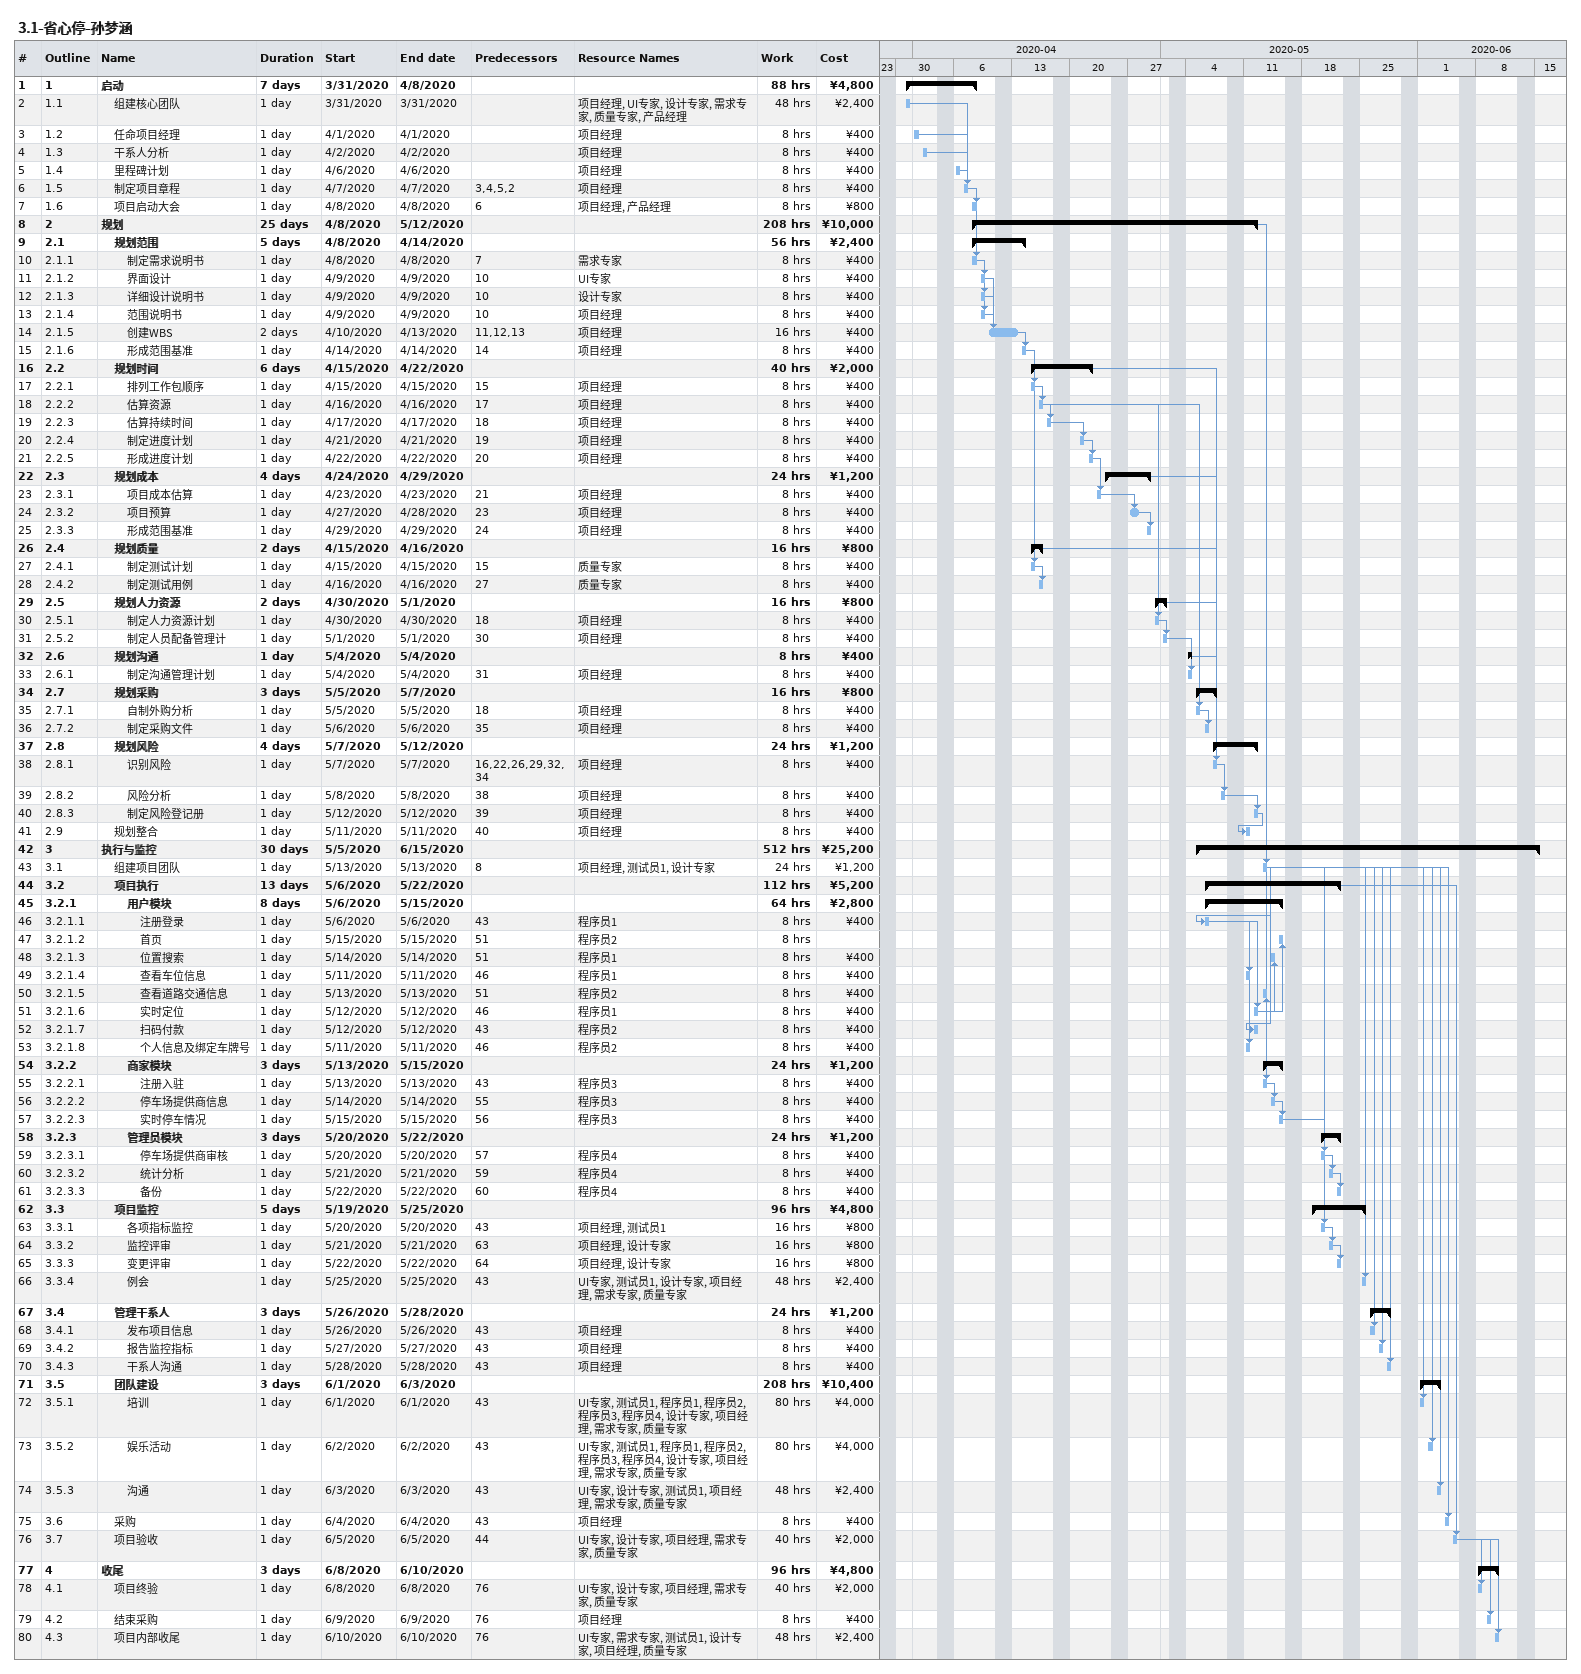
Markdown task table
3.1-省心停-孙梦涵

| ID | WBS | Task | Duration | Start | Finish | Predecessors | Resources | Work (h) | Cost (¥) |
|---|---|---|---|---|---|---|---|---|---|
| 1 | 1 | **启动** | 7d | 2020-03-31 | 2020-04-08 |  |  | 88 | 4800 |
| 2 | 1.1 | 组建核心团队 | 1d | 2020-03-31 | 2020-03-31 |  | 项目经理, UI专家, 设计专家, 需求专家, 质量专家, 产品经理 | 48 | 2400 |
| 3 | 1.2 | 任命项目经理 | 1d | 2020-04-01 | 2020-04-01 |  | 项目经理 | 8 | 400 |
| 4 | 1.3 | 干系人分析 | 1d | 2020-04-02 | 2020-04-02 |  | 项目经理 | 8 | 400 |
| 5 | 1.4 | 里程碑计划 | 1d | 2020-04-06 | 2020-04-06 |  | 项目经理 | 8 | 400 |
| 6 | 1.5 | 制定项目章程 | 1d | 2020-04-07 | 2020-04-07 | 3, 4, 5, 2 | 项目经理 | 8 | 400 |
| 7 | 1.6 | 项目启动大会 | 1d | 2020-04-08 | 2020-04-08 | 6 | 项目经理, 产品经理 | 8 | 800 |
| 8 | 2 | **规划** | 25d | 2020-04-08 | 2020-05-12 |  |  | 208 | 10000 |
| 9 | 2.1 | **规划范围** | 5d | 2020-04-08 | 2020-04-14 |  |  | 56 | 2400 |
| 10 | 2.1.1 | 制定需求说明书 | 1d | 2020-04-08 | 2020-04-08 | 7 | 需求专家 | 8 | 400 |
| 11 | 2.1.2 | 界面设计 | 1d | 2020-04-09 | 2020-04-09 | 10 | UI专家 | 8 | 400 |
| 12 | 2.1.3 | 详细设计说明书 | 1d | 2020-04-09 | 2020-04-09 | 10 | 设计专家 | 8 | 400 |
| 13 | 2.1.4 | 范围说明书 | 1d | 2020-04-09 | 2020-04-09 | 10 | 项目经理 | 8 | 400 |
| 14 | 2.1.5 | 创建WBS | 2d | 2020-04-10 | 2020-04-13 | 11, 12, 13 | 项目经理 | 16 | 400 |
| 15 | 2.1.6 | 形成范围基准 | 1d | 2020-04-14 | 2020-04-14 | 14 | 项目经理 | 8 | 400 |
| 16 | 2.2 | **规划时间** | 6d | 2020-04-15 | 2020-04-22 |  |  | 40 | 2000 |
| 17 | 2.2.1 | 排列工作包顺序 | 1d | 2020-04-15 | 2020-04-15 | 15 | 项目经理 | 8 | 400 |
| 18 | 2.2.2 | 估算资源 | 1d | 2020-04-16 | 2020-04-16 | 17 | 项目经理 | 8 | 400 |
| 19 | 2.2.3 | 估算持续时间 | 1d | 2020-04-17 | 2020-04-17 | 18 | 项目经理 | 8 | 400 |
| 20 | 2.2.4 | 制定进度计划 | 1d | 2020-04-21 | 2020-04-21 | 19 | 项目经理 | 8 | 400 |
| 21 | 2.2.5 | 形成进度计划 | 1d | 2020-04-22 | 2020-04-22 | 20 | 项目经理 | 8 | 400 |
| 22 | 2.3 | **规划成本** | 4d | 2020-04-24 | 2020-04-29 |  |  | 24 | 1200 |
| 23 | 2.3.1 | 项目成本估算 | 1d | 2020-04-23 | 2020-04-23 | 21 | 项目经理 | 8 | 400 |
| 24 | 2.3.2 | 项目预算 | 1d | 2020-04-27 | 2020-04-28 | 23 | 项目经理 | 8 | 400 |
| 25 | 2.3.3 | 形成范围基准 | 1d | 2020-04-29 | 2020-04-29 | 24 | 项目经理 | 8 | 400 |
| 26 | 2.4 | **规划质量** | 2d | 2020-04-15 | 2020-04-16 |  |  | 16 | 800 |
| 27 | 2.4.1 | 制定测试计划 | 1d | 2020-04-15 | 2020-04-15 | 15 | 质量专家 | 8 | 400 |
| 28 | 2.4.2 | 制定测试用例 | 1d | 2020-04-16 | 2020-04-16 | 27 | 质量专家 | 8 | 400 |
| 29 | 2.5 | **规划人力资源** | 2d | 2020-04-30 | 2020-05-01 |  |  | 16 | 800 |
| 30 | 2.5.1 | 制定人力资源计划 | 1d | 2020-04-30 | 2020-04-30 | 18 | 项目经理 | 8 | 400 |
| 31 | 2.5.2 | 制定人员配备管理计 | 1d | 2020-05-01 | 2020-05-01 | 30 | 项目经理 | 8 | 400 |
| 32 | 2.6 | **规划沟通** | 1d | 2020-05-04 | 2020-05-04 |  |  | 8 | 400 |
| 33 | 2.6.1 | 制定沟通管理计划 | 1d | 2020-05-04 | 2020-05-04 | 31 | 项目经理 | 8 | 400 |
| 34 | 2.7 | **规划采购** | 3d | 2020-05-05 | 2020-05-07 |  |  | 16 | 800 |
| 35 | 2.7.1 | 自制外购分析 | 1d | 2020-05-05 | 2020-05-05 | 18 | 项目经理 | 8 | 400 |
| 36 | 2.7.2 | 制定采购文件 | 1d | 2020-05-06 | 2020-05-06 | 35 | 项目经理 | 8 | 400 |
| 37 | 2.8 | **规划风险** | 4d | 2020-05-07 | 2020-05-12 |  |  | 24 | 1200 |
| 38 | 2.8.1 | 识别风险 | 1d | 2020-05-07 | 2020-05-07 | 16, 22, 26, 29, 32, 34 | 项目经理 | 8 | 400 |
| 39 | 2.8.2 | 风险分析 | 1d | 2020-05-08 | 2020-05-08 | 38 | 项目经理 | 8 | 400 |
| 40 | 2.8.3 | 制定风险登记册 | 1d | 2020-05-12 | 2020-05-12 | 39 | 项目经理 | 8 | 400 |
| 41 | 2.9 | 规划整合 | 1d | 2020-05-11 | 2020-05-11 | 40 | 项目经理 | 8 | 400 |
| 42 | 3 | **执行与监控** | 30d | 2020-05-05 | 2020-06-15 |  |  | 512 | 25200 |
| 43 | 3.1 | 组建项目团队 | 1d | 2020-05-13 | 2020-05-13 | 8 | 项目经理, 测试员1, 设计专家 | 24 | 1200 |
| 44 | 3.2 | **项目执行** | 13d | 2020-05-06 | 2020-05-22 |  |  | 112 | 5200 |
| 45 | 3.2.1 | **用户模块** | 8d | 2020-05-06 | 2020-05-15 |  |  | 64 | 2800 |
| 46 | 3.2.1.1 | 注册登录 | 1d | 2020-05-06 | 2020-05-06 | 43 | 程序员1 | 8 | 400 |
| 47 | 3.2.1.2 | 首页 | 1d | 2020-05-15 | 2020-05-15 | 51 | 程序员2 | 8 |  |
| 48 | 3.2.1.3 | 位置搜索 | 1d | 2020-05-14 | 2020-05-14 | 51 | 程序员1 | 8 | 400 |
| 49 | 3.2.1.4 | 查看车位信息 | 1d | 2020-05-11 | 2020-05-11 | 46 | 程序员1 | 8 | 400 |
| 50 | 3.2.1.5 | 查看道路交通信息 | 1d | 2020-05-13 | 2020-05-13 | 51 | 程序员2 | 8 | 400 |
| 51 | 3.2.1.6 | 实时定位 | 1d | 2020-05-12 | 2020-05-12 | 46 | 程序员1 | 8 | 400 |
| 52 | 3.2.1.7 | 扫码付款 | 1d | 2020-05-12 | 2020-05-12 | 43 | 程序员2 | 8 | 400 |
| 53 | 3.2.1.8 | 个人信息及绑定车牌号 | 1d | 2020-05-11 | 2020-05-11 | 46 | 程序员2 | 8 | 400 |
| 54 | 3.2.2 | **商家模块** | 3d | 2020-05-13 | 2020-05-15 |  |  | 24 | 1200 |
| 55 | 3.2.2.1 | 注册入驻 | 1d | 2020-05-13 | 2020-05-13 | 43 | 程序员3 | 8 | 400 |
| 56 | 3.2.2.2 | 停车场提供商信息 | 1d | 2020-05-14 | 2020-05-14 | 55 | 程序员3 | 8 | 400 |
| 57 | 3.2.2.3 | 实时停车情况 | 1d | 2020-05-15 | 2020-05-15 | 56 | 程序员3 | 8 | 400 |
| 58 | 3.2.3 | **管理员模块** | 3d | 2020-05-20 | 2020-05-22 |  |  | 24 | 1200 |
| 59 | 3.2.3.1 | 停车场提供商审核 | 1d | 2020-05-20 | 2020-05-20 | 57 | 程序员4 | 8 | 400 |
| 60 | 3.2.3.2 | 统计分析 | 1d | 2020-05-21 | 2020-05-21 | 59 | 程序员4 | 8 | 400 |
| 61 | 3.2.3.3 | 备份 | 1d | 2020-05-22 | 2020-05-22 | 60 | 程序员4 | 8 | 400 |
| 62 | 3.3 | **项目监控** | 5d | 2020-05-19 | 2020-05-25 |  |  | 96 | 4800 |
| 63 | 3.3.1 | 各项指标监控 | 1d | 2020-05-20 | 2020-05-20 | 43 | 项目经理, 测试员1 | 16 | 800 |
| 64 | 3.3.2 | 监控评审 | 1d | 2020-05-21 | 2020-05-21 | 63 | 项目经理, 设计专家 | 16 | 800 |
| 65 | 3.3.3 | 变更评审 | 1d | 2020-05-22 | 2020-05-22 | 64 | 项目经理, 设计专家 | 16 | 800 |
| 66 | 3.3.4 | 例会 | 1d | 2020-05-25 | 2020-05-25 | 43 | UI专家, 测试员1, 设计专家, 项目经理, 需求专家, 质量专家 | 48 | 2400 |
| 67 | 3.4 | **管理干系人** | 3d | 2020-05-26 | 2020-05-28 |  |  | 24 | 1200 |
| 68 | 3.4.1 | 发布项目信息 | 1d | 2020-05-26 | 2020-05-26 | 43 | 项目经理 | 8 | 400 |
| 69 | 3.4.2 | 报告监控指标 | 1d | 2020-05-27 | 2020-05-27 | 43 | 项目经理 | 8 | 400 |
| 70 | 3.4.3 | 干系人沟通 | 1d | 2020-05-28 | 2020-05-28 | 43 | 项目经理 | 8 | 400 |
| 71 | 3.5 | **团队建设** | 3d | 2020-06-01 | 2020-06-03 |  |  | 208 | 10400 |
| 72 | 3.5.1 | 培训 | 1d | 2020-06-01 | 2020-06-01 | 43 | UI专家, 测试员1, 程序员1, 程序员2, 程序员3, 程序员4, 设计专家, 项目经理, 需求专家, 质量专家 | 80 | 4000 |
| 73 | 3.5.2 | 娱乐活动 | 1d | 2020-06-02 | 2020-06-02 | 43 | UI专家, 测试员1, 程序员1, 程序员2, 程序员3, 程序员4, 设计专家, 项目经理, 需求专家, 质量专家 | 80 | 4000 |
| 74 | 3.5.3 | 沟通 | 1d | 2020-06-03 | 2020-06-03 | 43 | UI专家, 设计专家, 测试员1, 项目经理, 需求专家, 质量专家 | 48 | 2400 |
| 75 | 3.6 | 采购 | 1d | 2020-06-04 | 2020-06-04 | 43 | 项目经理 | 8 | 400 |
| 76 | 3.7 | 项目验收 | 1d | 2020-06-05 | 2020-06-05 | 44 | UI专家, 设计专家, 项目经理, 需求专家, 质量专家 | 40 | 2000 |
| 77 | 4 | **收尾** | 3d | 2020-06-08 | 2020-06-10 |  |  | 96 | 4800 |
| 78 | 4.1 | 项目终验 | 1d | 2020-06-08 | 2020-06-08 | 76 | UI专家, 设计专家, 项目经理, 需求专家, 质量专家 | 40 | 2000 |
| 79 | 4.2 | 结束采购 | 1d | 2020-06-09 | 2020-06-09 | 76 | 项目经理 | 8 | 400 |
| 80 | 4.3 | 项目内部收尾 | 1d | 2020-06-10 | 2020-06-10 | 76 | UI专家, 需求专家, 测试员1, 设计专家, 项目经理, 质量专家 | 48 | 2400 |
